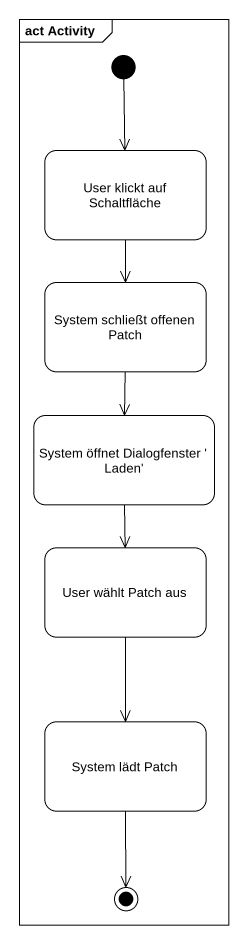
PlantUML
@startuml
mainframe act Activity
hide empty description
state "User klickt auf Schaltfläche" as User_klickt_auf_Schaltfläche
state "System schließt offenen Patch" as System_schließt_offenen
state "System öffnet Dialogfenster ' Laden'" as System_öffnet_Dialogfenster
state "User wählt Patch aus" as User_wählt_Patch_aus
state "System lädt Patch" as System_lädt_Patch
[*] --> User_klickt_auf_Schaltfläche
User_klickt_auf_Schaltfläche --> System_schließt_offenen
System_schließt_offenen --> System_öffnet_Dialogfenster
System_öffnet_Dialogfenster --> User_wählt_Patch_aus
User_wählt_Patch_aus --> System_lädt_Patch
System_lädt_Patch --> [*]
@enduml
